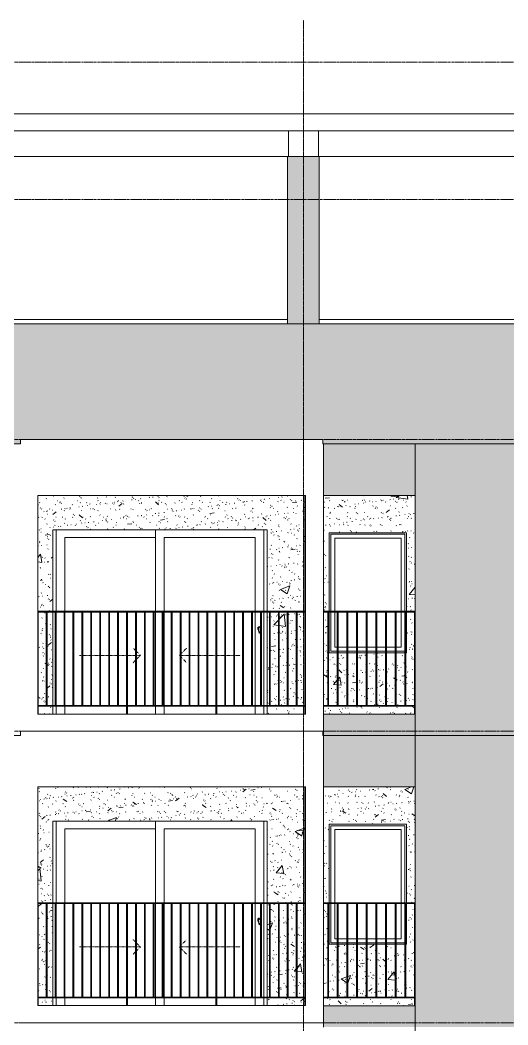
# Model space of a CAD drawing. Header units: millimetres. Extents: x 1240 to 198004, y -7796 to 35300.
# Drawn here: x 131261 to 136948, y 22575 to 34292 of the extents above; entities that cross this region are included whole.
import ezdxf

# ---------------------------------------------------------------- set-up
doc = ezdxf.new("R2010")
doc.units = ezdxf.units.MM
for name, pattern in [('Centre', [31.75, 6.35, -4.7625, 15.875, -4.7625]), ('Dash', [6, 3, -3]), ('Grid Line', [22.225, 12.7, -3.175, 3.175, -3.175])]:
    doc.linetypes.add(name, pattern=pattern)
for name, color, linetype, lineweight in [('0-2', 50, 'Continuous', 5), ('A-DOOR', 31, 'Continuous', 9), ('A-DOOR-FRAM', 31, 'Continuous', 9), ('A-DOOR-HDLN', 31, 'Dash', 18), ('A-FLOR-2', 7, 'Continuous', 9), ('A-FLOR-HRAL', 11, 'Continuous', 9), ('A-FLOR-HRAL-1', 253, 'Continuous', 9), ('A-FLOR-LEVL-2', 51, 'Centre', 9), ('A-GLAZ', 151, 'Continuous', 9), ('A-GLAZ-1', 7, 'Continuous', 9), ('A-WALL', 113, 'Continuous', 9), ('A-WALL-PATT-2', 9, 'Continuous', 9), ('A-WALL-PATT-3', 111, 'Continuous', 5), ('A-WALL-PATT-4', 111, 'Continuous', 9), ('I-WALL', 2, 'Continuous', 9), ('I-WALL-1', 7, 'Continuous', 9), ('S-BEAM-3', 7, 'Continuous', 9), ('S-COLS-1', 7, 'Continuous', 9), ('S-GRID-1', 1, 'Grid Line', 9)]:
    doc.layers.add(name, color=color, linetype=linetype, lineweight=lineweight)
pattern_1 = [(50, (0, 0), (1093.104, -95.634), [114.3, -1257.3]), (355, (0, 0), (-211.457, 1146.341), [91.44, -1005.84]), (100.451, (91.1, -8), (881.656, 1050.7), [97.14, -1068.54]), (46.184, (0, 304.8), (1626.475, -252.257), [171.45, -1885.95]), (96.636, (135.5, 283.8), (1424.416, 1484.565), [145.71, -1602.81]), (351.184, (0, 304.8), (1424.43, 1484.55), [137.16, -1508.76]), (21, (152.4, 228.6), (909.686, -613.591), [114.3, -1257.3]), (326, (152.4, 228.6), (370.812, 1105.129), [91.44, -1005.84]), (71.451, (228.2, 177.5), (1280.503, 491.528), [97.14, -1068.54]), (37.5, (0, 0), (18.5313, 507.3303), [50.292, -943.356, 50.292, -970.788, -1009.65]), (37.5, (0, 0), (18.5313, 507.3303), [-2014.728, 50.292, -959.358]), (7.5, (0, 0), (400.9178, 601.0836), [50.292, -531.876, 50.292, -920.496, -384.81]), (7.5, (0, 0), (400.9178, 601.0836), [-1552.956, 50.292, -334.518]), (327.5, (-339.85, 0), (813.5452, -34.3737), [50.292, -330.708, 50.292, -1138.428, -1577.34]), (327.5, (-339.85, 0), (813.5452, -34.3737), [-1569.72, 50.292, -1527.048]), (317.5, (-492.25, 0), (888.7755, 152.56), [50.292, -445.008, 50.292, -739.14, -1120.14]), (317.5, (-492.25, 0), (888.7755, 152.56), [-1284.732, 50.292, -1069.848])]
pattern_2 = [(37.5, (0, 0), (-4.79953, 146.8239), [5.029, -110.795, 5.029, -124.511, -123.825]), (37.5, (0, 0), (-4.79953, 146.8239), [-245.364, 5.029, -118.796]), (7.5, (0, 0), (134.85743, 215.0472), [5.029, -57.455, 5.029, -99.365, -40.005]), (7.5, (0, 0), (134.85743, 215.0472), [-166.878, 5.029, -34.976]), (327.5, (-93.73, 0), (237.29776, 0.4316), [5.029, -33.071, 5.029, -132.131, -179.07]), (327.5, (-93.73, 0), (237.29776, 0.4316), [-175.26, 5.029, -174.041]), (317.5, (-93.73, 0), (229.06706, 66.8792), [5.029, -14.021, 5.029, -84.887, -102.87]), (317.5, (-93.73, 0), (229.06706, 66.8792), [-108.966, 5.029, -97.841])]

# ---------------------------------------------------------------- blocks, each defined once
blk = doc.blocks.new('NCV_TKTC_KET CAU_rvt-2-TKCS_MẶT ĐỨNG NỘI KHU 2')
at = {"layer": 'A-FLOR-2'}
for p, q in [((-69762, 33200), (-53362, 33200)), ((-53362, 33000), (-69762, 33000))]:
    blk.add_line(p, q, dxfattribs=at)
at = {"layer": 'S-BEAM-3'}
for p, q in [((-61912, 32700), (-61912, 33000)), ((-61562, 33000), (-61562, 32700)), ((-69762, 32700), (-61922, 32700)), ((-61552, 32700), (-53722, 32700))]:
    blk.add_line(p, q, dxfattribs=at)
at = {"layer": 'S-COLS-1'}
for p, q in [((-61912, 33000), (-61912, 32700)), ((-61562, 32700), (-61562, 33000))]:
    blk.add_line(p, q, dxfattribs=at)
blk = doc.blocks.new('M_Fixed - 900 x 1400-901190-TKCS_MẶT ĐỨNG NỘI KHU 2')
at = {"layer": 'A-GLAZ-1'}
for p, q in [((-61416, 7000), (-61416, 7896)), ((-61416, 7896), (-60554, 7896)), ((-61372, 7000), (-61372, 7852)), ((-61372, 7852), (-60598, 7852)), ((-60598, 7852), (-60598, 7000)), ((-60554, 7896), (-60554, 7000)), ((-61416, 6534), (-61416, 6990)), ((-61372, 6578), (-61372, 6990)), ((-60598, 6990), (-60598, 6578)), ((-61342, 6578), (-61372, 6578)), ((-61229, 6578), (-61332, 6578)), ((-61117, 6578), (-61219, 6578)), ((-61004, 6578), (-61107, 6578)), ((-60892, 6578), (-60994, 6578)), ((-60779, 6578), (-60882, 6578)), ((-60667, 6578), (-60769, 6578)), ((-60598, 6578), (-60657, 6578)), ((-61342, 6534), (-61416, 6534)), ((-61229, 6534), (-61332, 6534)), ((-61117, 6534), (-61219, 6534)), ((-61004, 6534), (-61107, 6534)), ((-60892, 6534), (-60994, 6534)), ((-60779, 6534), (-60882, 6534)), ((-60667, 6534), (-60769, 6534)), ((-60554, 6534), (-60657, 6534))]:
    blk.add_line(p, q, dxfattribs=at)
blk = doc.blocks.new('Railing - 10mm-901206-TKCS_MẶT ĐỨNG NỘI KHU 2')
at = {"layer": 'A-FLOR-HRAL-1'}
for p, q in [((-60554, 5900), (-60554, 6990)), ((-60544, 5900), (-60544, 6990))]:
    blk.add_line(p, q, dxfattribs=at)
blk = doc.blocks.new('Railing - 50 x 10mm-901205-TKCS_MẶT ĐỨNG NỘI KHU 2')
at = {"layer": 'A-FLOR-HRAL-1'}
for p in [(-60442, 5799), (-60435, 6990)]:
    blk.add_line(p, (-60442, 6990), dxfattribs=at)
blk = doc.blocks.new('Railing - Railing-883253-TKCS_MẶT ĐỨNG NỘI KHU 2')
at = {"layer": 'A-FLOR-HRAL-1'}
for p, q in [((-61502, 5900), (-60437, 5900)), ((-60437, 5890), (-61502, 5890)), ((-60437, 5900), (-60437, 5890))]:
    blk.add_line(p, q, dxfattribs=at)
for name, p in [('Railing - 10mm-901206-TKCS_MẶT ĐỨNG NỘI KHU 2', (-900, 0)), ('Railing - 10mm-901206-TKCS_MẶT ĐỨNG NỘI KHU 2', (-788, 0)), ('Railing - 10mm-901206-TKCS_MẶT ĐỨNG NỘI KHU 2', (-675, 0)), ('Railing - 10mm-901206-TKCS_MẶT ĐỨNG NỘI KHU 2', (-563, 0)), ('Railing - 10mm-901206-TKCS_MẶT ĐỨNG NỘI KHU 2', (-450, 0)), ('Railing - 10mm-901206-TKCS_MẶT ĐỨNG NỘI KHU 2', (-338, 0)), ('Railing - 10mm-901206-TKCS_MẶT ĐỨNG NỘI KHU 2', (-225, 0)), ('Railing - 10mm-901206-TKCS_MẶT ĐỨNG NỘI KHU 2', (-113, 0)), ('Railing - 10mm-901206-TKCS_MẶT ĐỨNG NỘI KHU 2', (0, 0)), ('Railing - 50 x 10mm-901205-TKCS_MẶT ĐỨNG NỘI KHU 2', (0, 0))]:
    blk.add_blockref(name, p)
blk = doc.blocks.new('Top Rail Type - Top Rail_Internal_-883254-TKCS_MẶT ĐỨNG NỘI KHU 2')
at = {"layer": 'A-FLOR-HRAL-1'}
for p, q in [((-60437, 7000), (-61502, 7000)), ((-60437, 6990), (-61502, 6990)), ((-60437, 7000), (-60437, 6990))]:
    blk.add_line(p, q, dxfattribs=at)
blk = doc.blocks.new('NCV_TKTC_TANG 6 - 8_rvt-4-TKCS_MẶT ĐỨNG NỘI KHU 2')
at = {"layer": 'A-WALL-PATT-2'}
h = blk.add_hatch(dxfattribs=at)
h.set_pattern_fill('FP_40', color=256, style=0, pattern_type=2)
h.set_pattern_definition(pattern_1)
h.paths.add_polyline_path([(-64825, 22800), (-64660, 22800), (-64660, 22890), (-64830, 22890), (-64830, 22800)])
h.paths.add_polyline_path([(-61741, 22800), (-61722, 22800), (-61722, 22890), (-62160, 22890), (-62160, 22800), (-61928, 22800)])
h.paths.add_polyline_path([(-62019, 22900), (-61925, 22900), (-61925, 23990), (-62019, 23990), (-62019, 23491)])
h.paths.add_polyline_path([(-61761, 22900), (-61722, 22900), (-61722, 23990), (-61811, 23990), (-61811, 22900)])
h.paths.add_polyline_path([(-62029, 22900), (-62029, 23990), (-62123, 23990), (-62123, 22900)])
h.paths.add_polyline_path([(-61821, 22900), (-61821, 23990), (-61915, 23990), (-61915, 22900)])
h.paths.add_polyline_path([(-62133, 22900), (-62133, 23990), (-62160, 23990), (-62160, 22900)])
h.paths.add_polyline_path([(-64736, 22900), (-64736, 23990), (-64830, 23990), (-64830, 22900), (-64809, 22900)])
h.paths.add_polyline_path([(-64726, 22900), (-64660, 22900), (-64660, 23990), (-64726, 23990), (-64726, 22909)])
h.paths.add_polyline_path([(-64729, 24000), (-64660, 24000), (-64660, 24950), (-62160, 24950), (-62160, 24000), (-61722, 24000), (-61722, 25350), (-64835, 25350), (-64835, 24000), (-64733, 24000)])
h = blk.add_hatch(dxfattribs=at)
h.set_pattern_fill('FP_41', color=256, style=0, pattern_type=2)
h.set_pattern_definition(pattern_2)
h.paths.add_polyline_path([(-64825, 22800), (-64660, 22800), (-64660, 22890), (-64830, 22890), (-64830, 22800)])
h.paths.add_polyline_path([(-61741, 22800), (-61722, 22800), (-61722, 22890), (-62160, 22890), (-62160, 22800), (-61928, 22800)])
h.paths.add_polyline_path([(-62019, 22900), (-61925, 22900), (-61925, 23990), (-62019, 23990), (-62019, 23491)])
h.paths.add_polyline_path([(-61761, 22900), (-61722, 22900), (-61722, 23990), (-61811, 23990), (-61811, 22900)])
h.paths.add_polyline_path([(-62029, 22900), (-62029, 23990), (-62123, 23990), (-62123, 22900)])
h.paths.add_polyline_path([(-61821, 22900), (-61821, 23990), (-61915, 23990), (-61915, 22900)])
h.paths.add_polyline_path([(-62133, 22900), (-62133, 23990), (-62160, 23990), (-62160, 22900)])
h.paths.add_polyline_path([(-64736, 22900), (-64736, 23990), (-64830, 23990), (-64830, 22900), (-64809, 22900)])
h.paths.add_polyline_path([(-64726, 22900), (-64660, 22900), (-64660, 23990), (-64726, 23990), (-64726, 22909)])
h.paths.add_polyline_path([(-64729, 24000), (-64660, 24000), (-64660, 24950), (-62160, 24950), (-62160, 24000), (-61722, 24000), (-61722, 25350), (-64835, 25350), (-64835, 24000), (-64733, 24000)])
h = blk.add_hatch(dxfattribs=at)
h.set_pattern_fill('FP_38', color=256, style=0, pattern_type=2)
h.set_pattern_definition(pattern_1)
h.paths.add_polyline_path([(-61717, 22800), (-61717, 22890), (-61722, 22890), (-61722, 22800)])
h.paths.add_polyline_path([(-61721, 22900), (-61717, 22900), (-61718, 23990), (-61722, 23990), (-61722, 22900)])
h.paths.add_polyline_path([(-61712, 24000), (-61713, 25350), (-61722, 25350), (-61722, 24000), (-61718, 24000)])
h = blk.add_hatch(dxfattribs=at)
h.set_pattern_fill('FP_39', color=256, style=0, pattern_type=2)
h.set_pattern_definition(pattern_2)
h.paths.add_polyline_path([(-61717, 22800), (-61717, 22890), (-61722, 22890), (-61722, 22800)])
h.paths.add_polyline_path([(-61721, 22900), (-61717, 22900), (-61718, 23990), (-61722, 23990), (-61722, 22900)])
h.paths.add_polyline_path([(-61712, 24000), (-61713, 25350), (-61722, 25350), (-61722, 24000), (-61718, 24000)])
h = blk.add_hatch(dxfattribs=at)
h.set_pattern_fill('FP_38', color=256, style=0, pattern_type=2)
h.set_pattern_definition(pattern_1)
h.paths.add_polyline_path([(-60442, 22799), (-60442, 22890), (-61502, 22890), (-61502, 22799), (-60648, 22799)])
h.paths.add_polyline_path([(-61107, 22900), (-61004, 22900), (-61004, 23515), (-61107, 23515), (-61107, 23010)])
h.paths.add_polyline_path([(-61117, 22900), (-61117, 23515), (-61219, 23515), (-61219, 22900)])
h.paths.add_polyline_path([(-60994, 22900), (-60892, 22900), (-60892, 23515), (-60994, 23515), (-60994, 23109)])
h.paths.add_polyline_path([(-60882, 22900), (-60779, 22900), (-60779, 23515), (-60882, 23515), (-60882, 23208)])
h.paths.add_polyline_path([(-60667, 22900), (-60667, 23515), (-60769, 23515), (-60769, 22900)])
h.paths.add_polyline_path([(-60657, 22900), (-60554, 22900), (-60554, 23515), (-60657, 23515), (-60657, 23407)])
h.paths.add_polyline_path([(-61502, 22900), (-61454, 22900), (-61454, 23990), (-61502, 23990), (-61502, 23178)])
h.paths.add_polyline_path([(-60544, 22900), (-60442, 22900), (-60442, 23990), (-60535, 23990), (-60535, 23515), (-60544, 23515), (-60544, 23491)])
h.paths.add_polyline_path([(-61444, 22900), (-61342, 22900), (-61342, 23515), (-61435, 23515), (-61435, 23990), (-61444, 23990), (-61444, 23467)])
h.paths.add_polyline_path([(-61231, 22900), (-61229, 22901), (-61229, 23515), (-61332, 23515), (-61332, 22900)])
h.paths.add_polyline_path([(-60435, 23990), (-60435, 25350), (-61502, 25350), (-61502, 24000), (-61435, 24000), (-61435, 24915), (-60535, 24914), (-60535, 24000), (-60437, 24000), (-60437, 23990)])
h = blk.add_hatch(dxfattribs=at)
h.set_pattern_fill('FP_39', color=256, style=0, pattern_type=2)
h.set_pattern_definition(pattern_2)
h.paths.add_polyline_path([(-60442, 22799), (-60442, 22890), (-61502, 22890), (-61502, 22799), (-60648, 22799)])
h.paths.add_polyline_path([(-61107, 22900), (-61004, 22900), (-61004, 23515), (-61107, 23515), (-61107, 23010)])
h.paths.add_polyline_path([(-61117, 22900), (-61117, 23515), (-61219, 23515), (-61219, 22900)])
h.paths.add_polyline_path([(-60994, 22900), (-60892, 22900), (-60892, 23515), (-60994, 23515), (-60994, 23109)])
h.paths.add_polyline_path([(-60882, 22900), (-60779, 22900), (-60779, 23515), (-60882, 23515), (-60882, 23208)])
h.paths.add_polyline_path([(-60667, 22900), (-60667, 23515), (-60769, 23515), (-60769, 22900)])
h.paths.add_polyline_path([(-60657, 22900), (-60554, 22900), (-60554, 23515), (-60657, 23515), (-60657, 23407)])
h.paths.add_polyline_path([(-61502, 22900), (-61454, 22900), (-61454, 23990), (-61502, 23990), (-61502, 23178)])
h.paths.add_polyline_path([(-60544, 22900), (-60442, 22900), (-60442, 23990), (-60535, 23990), (-60535, 23515), (-60544, 23515), (-60544, 23491)])
h.paths.add_polyline_path([(-61444, 22900), (-61342, 22900), (-61342, 23515), (-61435, 23515), (-61435, 23990), (-61444, 23990), (-61444, 23467)])
h.paths.add_polyline_path([(-61231, 22900), (-61229, 22901), (-61229, 23515), (-61332, 23515), (-61332, 22900)])
h.paths.add_polyline_path([(-60435, 23990), (-60435, 25350), (-61502, 25350), (-61502, 24000), (-61435, 24000), (-61435, 24915), (-60535, 24914), (-60535, 24000), (-60437, 24000), (-60437, 23990)])
at = {"layer": 'I-WALL-1'}
for p, q in [((-61722, 24000), (-61722, 25350)), ((-64660, 24000), (-64660, 24950)), ((-64660, 24950), (-62160, 24950)), ((-62160, 24950), (-62160, 24000)), ((-61435, 24000), (-61435, 24915)), ((-61435, 24915), (-60535, 24915)), ((-60535, 24915), (-60535, 24000)), ((-64660, 22900), (-64660, 23990)), ((-62160, 23990), (-62160, 22900)), ((-61722, 22900), (-61722, 23990)), ((-61435, 23515), (-61435, 23990)), ((-60535, 23990), (-60535, 23515)), ((-61342, 23515), (-61435, 23515)), ((-61229, 23515), (-61332, 23515)), ((-61117, 23515), (-61219, 23515)), ((-61004, 23515), (-61107, 23515)), ((-60892, 23515), (-60994, 23515)), ((-60779, 23515), (-60882, 23515)), ((-60667, 23515), (-60769, 23515)), ((-60554, 23515), (-60657, 23515)), ((-60535, 23515), (-60544, 23515)), ((-64660, 22800), (-64660, 22890)), ((-62160, 22890), (-62160, 22800)), ((-61722, 22800), (-61722, 22890))]:
    blk.add_line(p, q, dxfattribs=at)
at = {"layer": 'A-FLOR-HRAL'}
for name in ['Top Rail Type - Top Rail_Internal_-883254-TKCS_MẶT ĐỨNG NỘI KHU 2', 'Railing - Railing-883253-TKCS_MẶT ĐỨNG NỘI KHU 2']:
    blk.add_blockref(name, (0, 17000), dxfattribs=at)
at = {"layer": 'A-GLAZ'}
blk.add_blockref('M_Fixed - 900 x 1400-901190-TKCS_MẶT ĐỨNG NỘI KHU 2', (0, 17000), dxfattribs=at)
blk = doc.blocks.new('NCV_TKTC_TANG 6 - 8_rvt-5-TKCS_MẶT ĐỨNG NỘI KHU 2')
at = {"layer": 'A-WALL-PATT-2'}
h = blk.add_hatch(dxfattribs=at)
h.set_pattern_fill('FP_40', color=256, style=0, pattern_type=2)
h.set_pattern_definition(pattern_1)
h.paths.add_polyline_path([(-64825, 26200), (-64660, 26200), (-64660, 26290), (-64830, 26290), (-64830, 26200)])
h.paths.add_polyline_path([(-61741, 26200), (-61722, 26200), (-61722, 26290), (-62160, 26290), (-62160, 26200), (-61928, 26200)])
h.paths.add_polyline_path([(-62019, 26300), (-61925, 26300), (-61925, 27390), (-62019, 27390), (-62019, 26893)])
h.paths.add_polyline_path([(-61761, 26300), (-61722, 26300), (-61722, 27390), (-61811, 27390), (-61811, 26300)])
h.paths.add_polyline_path([(-62029, 26300), (-62029, 27390), (-62123, 27390), (-62123, 26300)])
h.paths.add_polyline_path([(-61821, 26300), (-61821, 27390), (-61915, 27390), (-61915, 26300)])
h.paths.add_polyline_path([(-62133, 26300), (-62133, 27390), (-62160, 27390), (-62160, 26300)])
h.paths.add_polyline_path([(-64736, 26300), (-64736, 27390), (-64830, 27390), (-64830, 26300), (-64809, 26300)])
h.paths.add_polyline_path([(-64726, 26300), (-64660, 26300), (-64660, 27390), (-64726, 27390), (-64726, 26309)])
h.paths.add_polyline_path([(-61928, 27400), (-61722, 27400), (-61722, 28750), (-64835, 28750), (-64835, 27400), (-64660, 27400), (-64660, 28350), (-62160, 28350), (-62160, 27400), (-61975, 27400)])
h = blk.add_hatch(dxfattribs=at)
h.set_pattern_fill('FP_41', color=256, style=0, pattern_type=2)
h.set_pattern_definition(pattern_2)
h.paths.add_polyline_path([(-64825, 26200), (-64660, 26200), (-64660, 26290), (-64830, 26290), (-64830, 26200)])
h.paths.add_polyline_path([(-61741, 26200), (-61722, 26200), (-61722, 26290), (-62160, 26290), (-62160, 26200), (-61928, 26200)])
h.paths.add_polyline_path([(-62019, 26300), (-61925, 26300), (-61925, 27390), (-62019, 27390), (-62019, 26893)])
h.paths.add_polyline_path([(-61761, 26300), (-61722, 26300), (-61722, 27390), (-61811, 27390), (-61811, 26300)])
h.paths.add_polyline_path([(-62029, 26300), (-62029, 27390), (-62123, 27390), (-62123, 26300)])
h.paths.add_polyline_path([(-61821, 26300), (-61821, 27390), (-61915, 27390), (-61915, 26300)])
h.paths.add_polyline_path([(-62133, 26300), (-62133, 27390), (-62160, 27390), (-62160, 26300)])
h.paths.add_polyline_path([(-64736, 26300), (-64736, 27390), (-64830, 27390), (-64830, 26300), (-64809, 26300)])
h.paths.add_polyline_path([(-64726, 26300), (-64660, 26300), (-64660, 27390), (-64726, 27390), (-64726, 26309)])
h.paths.add_polyline_path([(-61928, 27400), (-61722, 27400), (-61722, 28750), (-64835, 28750), (-64835, 27400), (-64660, 27400), (-64660, 28350), (-62160, 28350), (-62160, 27400), (-61975, 27400)])
h = blk.add_hatch(dxfattribs=at)
h.set_pattern_fill('FP_38', color=256, style=0, pattern_type=2)
h.set_pattern_definition(pattern_1)
h.paths.add_polyline_path([(-61717, 26200), (-61717, 26290), (-61722, 26290), (-61722, 26200)])
h.paths.add_polyline_path([(-61721, 26300), (-61717, 26300), (-61718, 27390), (-61722, 27390), (-61722, 26300)])
h.paths.add_polyline_path([(-61712, 27400), (-61713, 28750), (-61722, 28750), (-61722, 27400), (-61718, 27400)])
h = blk.add_hatch(dxfattribs=at)
h.set_pattern_fill('FP_39', color=256, style=0, pattern_type=2)
h.set_pattern_definition(pattern_2)
h.paths.add_polyline_path([(-61717, 26200), (-61717, 26290), (-61722, 26290), (-61722, 26200)])
h.paths.add_polyline_path([(-61721, 26300), (-61717, 26300), (-61718, 27390), (-61722, 27390), (-61722, 26300)])
h.paths.add_polyline_path([(-61712, 27400), (-61713, 28750), (-61722, 28750), (-61722, 27400), (-61718, 27400)])
h = blk.add_hatch(dxfattribs=at)
h.set_pattern_fill('FP_38', color=256, style=0, pattern_type=2)
h.set_pattern_definition(pattern_1)
h.paths.add_polyline_path([(-60442, 26199), (-60442, 26290), (-61502, 26290), (-61502, 26199), (-60648, 26199)])
h.paths.add_polyline_path([(-60667, 26300), (-60667, 26915), (-60769, 26915), (-60769, 26300)])
h.paths.add_polyline_path([(-60657, 26300), (-60554, 26300), (-60554, 26915), (-60657, 26915), (-60657, 26807)])
h.paths.add_polyline_path([(-60882, 26300), (-60779, 26300), (-60779, 26915), (-60882, 26915), (-60882, 26608)])
h.paths.add_polyline_path([(-60892, 26300), (-60892, 26915), (-60994, 26915), (-60994, 26300)])
h.paths.add_polyline_path([(-61502, 26300), (-61454, 26300), (-61454, 27390), (-61502, 27390), (-61502, 26578)])
h.paths.add_polyline_path([(-61004, 26300), (-61004, 26915), (-61107, 26915), (-61107, 26300)])
h.paths.add_polyline_path([(-61229, 26300), (-61229, 26915), (-61332, 26915), (-61332, 26300), (-61231, 26300)])
h.paths.add_polyline_path([(-61117, 26300), (-61117, 26915), (-61219, 26915), (-61219, 26300)])
h.paths.add_polyline_path([(-61444, 26300), (-61342, 26300), (-61342, 26915), (-61435, 26915), (-61435, 27390), (-61444, 27390), (-61444, 26867)])
h.paths.add_polyline_path([(-60544, 26300), (-60442, 26300), (-60442, 27390), (-60535, 27390), (-60535, 26915), (-60544, 26915), (-60544, 26907)])
h.paths.add_polyline_path([(-60437, 27390), (-60435, 27390), (-60435, 28750), (-61502, 28750), (-61502, 27400), (-61435, 27400), (-61435, 28315), (-60535, 28314), (-60535, 27400), (-60437, 27400)])
h = blk.add_hatch(dxfattribs=at)
h.set_pattern_fill('FP_39', color=256, style=0, pattern_type=2)
h.set_pattern_definition(pattern_2)
h.paths.add_polyline_path([(-60442, 26199), (-60442, 26290), (-61502, 26290), (-61502, 26199), (-60648, 26199)])
h.paths.add_polyline_path([(-60667, 26300), (-60667, 26915), (-60769, 26915), (-60769, 26300)])
h.paths.add_polyline_path([(-60657, 26300), (-60554, 26300), (-60554, 26915), (-60657, 26915), (-60657, 26807)])
h.paths.add_polyline_path([(-60882, 26300), (-60779, 26300), (-60779, 26915), (-60882, 26915), (-60882, 26608)])
h.paths.add_polyline_path([(-60892, 26300), (-60892, 26915), (-60994, 26915), (-60994, 26300)])
h.paths.add_polyline_path([(-61502, 26300), (-61454, 26300), (-61454, 27390), (-61502, 27390), (-61502, 26578)])
h.paths.add_polyline_path([(-61004, 26300), (-61004, 26915), (-61107, 26915), (-61107, 26300)])
h.paths.add_polyline_path([(-61229, 26300), (-61229, 26915), (-61332, 26915), (-61332, 26300), (-61231, 26300)])
h.paths.add_polyline_path([(-61117, 26300), (-61117, 26915), (-61219, 26915), (-61219, 26300)])
h.paths.add_polyline_path([(-61444, 26300), (-61342, 26300), (-61342, 26915), (-61435, 26915), (-61435, 27390), (-61444, 27390), (-61444, 26867)])
h.paths.add_polyline_path([(-60544, 26300), (-60442, 26300), (-60442, 27390), (-60535, 27390), (-60535, 26915), (-60544, 26915), (-60544, 26907)])
h.paths.add_polyline_path([(-60437, 27390), (-60435, 27390), (-60435, 28750), (-61502, 28750), (-61502, 27400), (-61435, 27400), (-61435, 28315), (-60535, 28314), (-60535, 27400), (-60437, 27400)])
at = {"layer": 'I-WALL-1'}
for p, q in [((-61722, 27400), (-61722, 28750)), ((-64660, 27400), (-64660, 28350)), ((-64660, 28350), (-62160, 28350)), ((-62160, 28350), (-62160, 27400)), ((-61435, 27400), (-61435, 28315)), ((-61435, 28315), (-60535, 28315)), ((-60535, 28315), (-60535, 27400)), ((-64660, 26300), (-64660, 27390)), ((-62160, 27390), (-62160, 26300)), ((-61722, 26300), (-61722, 27390)), ((-61435, 26915), (-61435, 27390)), ((-60535, 27390), (-60535, 26915)), ((-61342, 26915), (-61435, 26915)), ((-61229, 26915), (-61332, 26915)), ((-61117, 26915), (-61219, 26915)), ((-61004, 26915), (-61107, 26915)), ((-60892, 26915), (-60994, 26915)), ((-60779, 26915), (-60882, 26915)), ((-60667, 26915), (-60769, 26915)), ((-60554, 26915), (-60657, 26915)), ((-60535, 26915), (-60544, 26915)), ((-64660, 26200), (-64660, 26290)), ((-62160, 26290), (-62160, 26200)), ((-61722, 26200), (-61722, 26290))]:
    blk.add_line(p, q, dxfattribs=at)
at = {"layer": 'A-FLOR-HRAL'}
for name in ['Top Rail Type - Top Rail_Internal_-883254-TKCS_MẶT ĐỨNG NỘI KHU 2', 'Railing - Railing-883253-TKCS_MẶT ĐỨNG NỘI KHU 2']:
    blk.add_blockref(name, (0, 20400), dxfattribs=at)
at = {"layer": 'A-GLAZ'}
blk.add_blockref('M_Fixed - 900 x 1400-901190-TKCS_MẶT ĐỨNG NỘI KHU 2', (0, 20400), dxfattribs=at)
blk = doc.blocks.new('DEG_02-DEG_03 - DEG_02-2500x2400mm-CỬA ĐI 02 CÁNH TRƯỢT-V494-TKCS_MẶT ĐỨNG NỘI KHU 2')
at = {"layer": 'A-DOOR'}
for p, q in [((-64520, 24860), (-64520, 24000)), ((-64520, 24860), (-63460, 24860)), ((-63460, 24000), (-63460, 24950)), ((-63360, 24860), (-63360, 24000)), ((-63360, 24860), (-62300, 24860)), ((-62300, 24000), (-62300, 24860)), ((-62200, 24950), (-62200, 24000)), ((-63460, 22900), (-63460, 23990)), ((-63360, 23990), (-63360, 22900)), ((-62300, 22900), (-62300, 23990)), ((-62200, 23990), (-62200, 22900)), ((-64520, 22890), (-64520, 22800)), ((-63460, 22800), (-63460, 22890)), ((-63360, 22890), (-63360, 22800)), ((-62300, 22800), (-62300, 22890)), ((-62200, 22890), (-62200, 22800))]:
    blk.add_line(p, q, dxfattribs=at)
at = {"layer": 'A-DOOR', "flags": 128}
blk.add_lwpolyline([(-62249, 23809), (-62249, 23809), (-62249, 23809), (-62249, 23809), (-62249, 23809), (-62249, 23809), (-62249, 23809), (-62249, 23809), (-62249, 23809), (-62249, 23809), (-62249, 23809), (-62249, 23809), (-62249, 23809), (-62249, 23809), (-62249, 23809), (-62249, 23809), (-62249, 23809), (-62249, 23809), (-62249, 23809), (-62249, 23809), (-62249, 23809), (-62249, 23809), (-62249, 23809), (-62249, 23809), (-62249, 23809), (-62250, 23809), (-62250, 23809), (-62250, 23809), (-62250, 23809), (-62250, 23809), (-62250, 23809), (-62250, 23809), (-62250, 23809), (-62250, 23809), (-62250, 23809), (-62250, 23809), (-62250, 23809), (-62250, 23809), (-62250, 23809), (-62250, 23809), (-62250, 23809), (-62250, 23809), (-62251, 23809), (-62251, 23809), (-62251, 23809), (-62251, 23809), (-62251, 23809), (-62251, 23809), (-62251, 23809), (-62251, 23809), (-62251, 23809), (-62251, 23809), (-62251, 23809), (-62251, 23809), (-62251, 23809), (-62251, 23809), (-62251, 23809), (-62251, 23809), (-62251, 23809), (-62251, 23809), (-62251, 23809), (-62251, 23809), (-62252, 23809), (-62252, 23809), (-62252, 23809), (-62252, 23809), (-62252, 23809), (-62252, 23809), (-62252, 23809), (-62252, 23809), (-62252, 23809), (-62252, 23809), (-62252, 23809), (-62252, 23809), (-62252, 23809), (-62252, 23809), (-62252, 23809)], dxfattribs=at)
at = {"layer": 'A-DOOR'}
for centre, radius, start, end in [((-62250, 23800), 20, 49.817, 180), ((-62250, 23800), 20, 180, 240), ((-62252, 23799), 9.45, 90, 180), ((-62097, 23799), 165, 180, 199.134), ((-62249, 23799), 9.45, 0, 90), ((-62404, 23799), 165, 340.866, 0), ((-62250, 23746), 2.34, 199.134, 261.031), ((-62251, 23746), 2.34, 278.969, 340.866), ((-62250, 23800), 20, 300, 310.183)]:
    blk.add_arc(centre, radius, start, end, dxfattribs=at)
at = {"layer": 'A-DOOR-FRAM'}
for p, q in [((-64620, 24000), (-64620, 24950)), ((-62200, 24000), (-62200, 24950)), ((-64620, 22900), (-64620, 23990)), ((-62200, 22900), (-62200, 23990)), ((-64620, 22800), (-64620, 22890)), ((-62200, 22800), (-62200, 22890))]:
    blk.add_line(p, q, dxfattribs=at)
at = {"layer": 'A-DOOR-HDLN'}
for p, q in [((-63695, 23542), (-63722, 23569)), ((-63165, 23503), (-63098, 23569)), ((-64348, 23484), (-64320, 23484)), ((-64310, 23484), (-64216, 23484)), ((-64206, 23484), (-64112, 23484)), ((-64102, 23484), (-64007, 23484)), ((-63997, 23484), (-63903, 23484)), ((-63893, 23484), (-63799, 23484)), ((-63789, 23484), (-63695, 23484)), ((-63638, 23484), (-63685, 23532)), ((-63638, 23484), (-63685, 23437)), ((-63685, 23484), (-63638, 23484)), ((-63183, 23484), (-63176, 23491)), ((-63183, 23484), (-63175, 23476)), ((-63175, 23484), (-63183, 23484)), ((-63070, 23484), (-63165, 23484)), ((-63165, 23466), (-63098, 23399)), ((-62966, 23484), (-63060, 23484)), ((-62862, 23484), (-62956, 23484)), ((-62758, 23484), (-62852, 23484)), ((-62654, 23484), (-62748, 23484)), ((-62550, 23484), (-62644, 23484)), ((-62473, 23484), (-62540, 23484)), ((-63695, 23427), (-63722, 23399))]:
    blk.add_line(p, q, dxfattribs=at)
blk = doc.blocks.new('Railing - 10mm-1251313-TKCS_MẶT ĐỨNG NỘI KHU 2')
at = {"layer": 'A-FLOR-HRAL'}
for p, q in [((-61821, 6990), (-61821, 5900)), ((-61811, 5900), (-61811, 6990))]:
    blk.add_line(p, q, dxfattribs=at)
blk = doc.blocks.new('Railing - 50 x 10mm-1251315-TKCS_MẶT ĐỨNG NỘI KHU 2')
at = {"layer": 'A-FLOR-HRAL'}
for p, q in [((-62758, 6990), (-62758, 5800)), ((-62758, 6990), (-62748, 6990)), ((-62748, 5800), (-62748, 6990))]:
    blk.add_line(p, q, dxfattribs=at)
blk = doc.blocks.new('Railing - 50 x 10mm-V428-TKCS_MẶT ĐỨNG NỘI KHU 2')
at = {"layer": 'A-FLOR-HRAL'}
for q in [(-53517, 16000), (-53512, 17190)]:
    blk.add_line((-53517, 17190), q, dxfattribs=at)
blk = doc.blocks.new('Railing - 50 x 10mm-V307-TKCS_MẶT ĐỨNG NỘI KHU 2')
at = {"layer": 'A-FLOR-HRAL'}
for p in [(-64835, 6990), (-64830, 5800)]:
    blk.add_line(p, (-64830, 6990), dxfattribs=at)
blk = doc.blocks.new('Railing - Railing-3824910-TKCS_MẶT ĐỨNG NỘI KHU 2')
at = {"layer": 'A-FLOR-HRAL'}
for p, q in [((-64835, 22900), (-61712, 22900)), ((-64835, 22890), (-61712, 22890))]:
    blk.add_line(p, q, dxfattribs=at)
for name, p in [('Railing - 50 x 10mm-V307-TKCS_MẶT ĐỨNG NỘI KHU 2', (0, 17000)), ('Railing - 10mm-1251313-TKCS_MẶT ĐỨNG NỘI KHU 2', (-2915, 17000)), ('Railing - 10mm-1251313-TKCS_MẶT ĐỨNG NỘI KHU 2', (-2811, 17000)), ('Railing - 10mm-1251313-TKCS_MẶT ĐỨNG NỘI KHU 2', (-2707, 17000)), ('Railing - 10mm-1251313-TKCS_MẶT ĐỨNG NỘI KHU 2', (-2603, 17000)), ('Railing - 10mm-1251313-TKCS_MẶT ĐỨNG NỘI KHU 2', (-2499, 17000)), ('Railing - 10mm-1251313-TKCS_MẶT ĐỨNG NỘI KHU 2', (-2395, 17000)), ('Railing - 10mm-1251313-TKCS_MẶT ĐỨNG NỘI KHU 2', (-2290, 17000)), ('Railing - 10mm-1251313-TKCS_MẶT ĐỨNG NỘI KHU 2', (-2186, 17000)), ('Railing - 10mm-1251313-TKCS_MẶT ĐỨNG NỘI KHU 2', (-2082, 17000)), ('Railing - 50 x 10mm-1251315-TKCS_MẶT ĐỨNG NỘI KHU 2', (-1041, 17000)), ('Railing - 10mm-1251313-TKCS_MẶT ĐỨNG NỘI KHU 2', (-1874, 17000)), ('Railing - 10mm-1251313-TKCS_MẶT ĐỨNG NỘI KHU 2', (-1770, 17000)), ('Railing - 10mm-1251313-TKCS_MẶT ĐỨNG NỘI KHU 2', (-1666, 17000)), ('Railing - 10mm-1251313-TKCS_MẶT ĐỨNG NỘI KHU 2', (-1562, 17000)), ('Railing - 10mm-1251313-TKCS_MẶT ĐỨNG NỘI KHU 2', (-1458, 17000)), ('Railing - 10mm-1251313-TKCS_MẶT ĐỨNG NỘI KHU 2', (-1353, 17000)), ('Railing - 10mm-1251313-TKCS_MẶT ĐỨNG NỘI KHU 2', (-1249, 17000)), ('Railing - 10mm-1251313-TKCS_MẶT ĐỨNG NỘI KHU 2', (-1145, 17000)), ('Railing - 10mm-1251313-TKCS_MẶT ĐỨNG NỘI KHU 2', (-1041, 17000)), ('Railing - 50 x 10mm-1251315-TKCS_MẶT ĐỨNG NỘI KHU 2', (0, 17000)), ('Railing - 10mm-1251313-TKCS_MẶT ĐỨNG NỘI KHU 2', (-833, 17000)), ('Railing - 10mm-1251313-TKCS_MẶT ĐỨNG NỘI KHU 2', (-729, 17000)), ('Railing - 10mm-1251313-TKCS_MẶT ĐỨNG NỘI KHU 2', (-625, 17000)), ('Railing - 10mm-1251313-TKCS_MẶT ĐỨNG NỘI KHU 2', (-521, 17000)), ('Railing - 10mm-1251313-TKCS_MẶT ĐỨNG NỘI KHU 2', (-416, 17000)), ('Railing - 10mm-1251313-TKCS_MẶT ĐỨNG NỘI KHU 2', (-312, 17000)), ('Railing - 10mm-1251313-TKCS_MẶT ĐỨNG NỘI KHU 2', (-208, 17000)), ('Railing - 10mm-1251313-TKCS_MẶT ĐỨNG NỘI KHU 2', (-104, 17000)), ('Railing - 10mm-1251313-TKCS_MẶT ĐỨNG NỘI KHU 2', (0, 17000)), ('Railing - 50 x 10mm-V428-TKCS_MẶT ĐỨNG NỘI KHU 2', (-8200, 6800))]:
    blk.add_blockref(name, p)
blk = doc.blocks.new('Top Rail Type - Top Rail_Internal_-3824911-TKCS_MẶT ĐỨNG NỘI KHU 2')
at = {"layer": 'A-FLOR-HRAL'}
for p, q in [((-61712, 24000), (-64835, 24000)), ((-61712, 23990), (-64835, 23990))]:
    blk.add_line(p, q, dxfattribs=at)
blk = doc.blocks.new('DEG_02-DEG_03 - DEG_02-2500x2400mm-CỬA ĐI 02 CÁNH TRƯỢT-625766-TKCS_MẶT ĐỨNG NỘI KHU 2')
at = {"layer": 'A-DOOR'}
for p, q in [((-64520, 11260), (-64520, 10400)), ((-64520, 11260), (-63460, 11260)), ((-63460, 10400), (-63460, 11350)), ((-63360, 11260), (-63360, 10400)), ((-63360, 11260), (-62300, 11260)), ((-62300, 10400), (-62300, 11260)), ((-62200, 11350), (-62200, 10400)), ((-63460, 9300), (-63460, 10390)), ((-63360, 10390), (-63360, 9300)), ((-62300, 9300), (-62300, 10390)), ((-62200, 10390), (-62200, 9300)), ((-64520, 9290), (-64520, 9200)), ((-63460, 9200), (-63460, 9290)), ((-63360, 9290), (-63360, 9200)), ((-62300, 9200), (-62300, 9290)), ((-62200, 9290), (-62200, 9200))]:
    blk.add_line(p, q, dxfattribs=at)
at = {"layer": 'A-DOOR', "flags": 128}
blk.add_lwpolyline([(-62249, 10209), (-62249, 10209), (-62249, 10209), (-62249, 10209), (-62249, 10209), (-62249, 10209), (-62249, 10209), (-62249, 10209), (-62249, 10209), (-62249, 10209), (-62249, 10209), (-62249, 10209), (-62249, 10209), (-62249, 10209), (-62249, 10209), (-62249, 10209), (-62249, 10209), (-62249, 10209), (-62249, 10209), (-62249, 10209), (-62249, 10209), (-62249, 10209), (-62249, 10209), (-62249, 10209), (-62249, 10209), (-62250, 10209), (-62250, 10209), (-62250, 10209), (-62250, 10209), (-62250, 10209), (-62250, 10209), (-62250, 10209), (-62250, 10209), (-62250, 10209), (-62250, 10209), (-62250, 10209), (-62250, 10209), (-62250, 10209), (-62250, 10209), (-62250, 10209), (-62250, 10209), (-62250, 10209), (-62251, 10209), (-62251, 10209), (-62251, 10209), (-62251, 10209), (-62251, 10209), (-62251, 10209), (-62251, 10209), (-62251, 10209), (-62251, 10209), (-62251, 10209), (-62251, 10209), (-62251, 10209), (-62251, 10209), (-62251, 10209), (-62251, 10209), (-62251, 10209), (-62251, 10209), (-62251, 10209), (-62251, 10209), (-62251, 10209), (-62252, 10209), (-62252, 10209), (-62252, 10209), (-62252, 10209), (-62252, 10209), (-62252, 10209), (-62252, 10209), (-62252, 10209), (-62252, 10209), (-62252, 10209), (-62252, 10209), (-62252, 10209), (-62252, 10209), (-62252, 10209), (-62252, 10209)], dxfattribs=at)
at = {"layer": 'A-DOOR'}
for centre, radius, start, end in [((-62250, 10200), 20, 49.817, 180), ((-62250, 10200), 20, 180, 240), ((-62252, 10199), 9.45, 90, 180), ((-62097, 10199), 165, 180, 199.134), ((-62249, 10199), 9.45, 0, 90), ((-62404, 10199), 165, 340.866, 0), ((-62250, 10146), 2.34, 199.134, 261.031), ((-62251, 10146), 2.34, 278.969, 340.866), ((-62250, 10200), 20, 300, 310.183)]:
    blk.add_arc(centre, radius, start, end, dxfattribs=at)
at = {"layer": 'A-DOOR-FRAM'}
for p, q in [((-64620, 10400), (-64620, 11350)), ((-62200, 10400), (-62200, 11350)), ((-64620, 9300), (-64620, 10390)), ((-62200, 9300), (-62200, 10390)), ((-64620, 9200), (-64620, 9290)), ((-62200, 9200), (-62200, 9290))]:
    blk.add_line(p, q, dxfattribs=at)
at = {"layer": 'A-DOOR-HDLN'}
for p, q in [((-63695, 9942), (-63722, 9969)), ((-63165, 9903), (-63098, 9969)), ((-64348, 9884), (-64320, 9884)), ((-64310, 9884), (-64216, 9884)), ((-64206, 9884), (-64112, 9884)), ((-64102, 9884), (-64007, 9884)), ((-63997, 9884), (-63903, 9884)), ((-63893, 9884), (-63799, 9884)), ((-63789, 9884), (-63695, 9884)), ((-63638, 9884), (-63685, 9932)), ((-63638, 9884), (-63685, 9837)), ((-63685, 9884), (-63638, 9884)), ((-63183, 9884), (-63175, 9893)), ((-63183, 9884), (-63175, 9876)), ((-63175, 9884), (-63183, 9884)), ((-63070, 9884), (-63165, 9884)), ((-63165, 9866), (-63098, 9799)), ((-62966, 9884), (-63060, 9884)), ((-62862, 9884), (-62956, 9884)), ((-62758, 9884), (-62852, 9884)), ((-62654, 9884), (-62748, 9884)), ((-62550, 9884), (-62644, 9884)), ((-62473, 9884), (-62540, 9884)), ((-63695, 9827), (-63722, 9799))]:
    blk.add_line(p, q, dxfattribs=at)
blk = doc.blocks.new('Railing - Railing-3828159-TKCS_MẶT ĐỨNG NỘI KHU 2')
at = {"layer": 'A-FLOR-HRAL'}
for p, q in [((-64835, 26300), (-61712, 26300)), ((-64835, 26290), (-61712, 26290))]:
    blk.add_line(p, q, dxfattribs=at)
for name, p in [('Railing - 50 x 10mm-V307-TKCS_MẶT ĐỨNG NỘI KHU 2', (0, 20400)), ('Railing - 10mm-1251313-TKCS_MẶT ĐỨNG NỘI KHU 2', (-2915, 20400)), ('Railing - 10mm-1251313-TKCS_MẶT ĐỨNG NỘI KHU 2', (-2811, 20400)), ('Railing - 10mm-1251313-TKCS_MẶT ĐỨNG NỘI KHU 2', (-2707, 20400)), ('Railing - 10mm-1251313-TKCS_MẶT ĐỨNG NỘI KHU 2', (-2603, 20400)), ('Railing - 10mm-1251313-TKCS_MẶT ĐỨNG NỘI KHU 2', (-2499, 20400)), ('Railing - 10mm-1251313-TKCS_MẶT ĐỨNG NỘI KHU 2', (-2395, 20400)), ('Railing - 10mm-1251313-TKCS_MẶT ĐỨNG NỘI KHU 2', (-2290, 20400)), ('Railing - 10mm-1251313-TKCS_MẶT ĐỨNG NỘI KHU 2', (-2186, 20400)), ('Railing - 10mm-1251313-TKCS_MẶT ĐỨNG NỘI KHU 2', (-2082, 20400)), ('Railing - 50 x 10mm-1251315-TKCS_MẶT ĐỨNG NỘI KHU 2', (-1041, 20400)), ('Railing - 10mm-1251313-TKCS_MẶT ĐỨNG NỘI KHU 2', (-1874, 20400)), ('Railing - 10mm-1251313-TKCS_MẶT ĐỨNG NỘI KHU 2', (-1770, 20400)), ('Railing - 10mm-1251313-TKCS_MẶT ĐỨNG NỘI KHU 2', (-1666, 20400)), ('Railing - 10mm-1251313-TKCS_MẶT ĐỨNG NỘI KHU 2', (-1562, 20400)), ('Railing - 10mm-1251313-TKCS_MẶT ĐỨNG NỘI KHU 2', (-1458, 20400)), ('Railing - 10mm-1251313-TKCS_MẶT ĐỨNG NỘI KHU 2', (-1353, 20400)), ('Railing - 10mm-1251313-TKCS_MẶT ĐỨNG NỘI KHU 2', (-1249, 20400)), ('Railing - 10mm-1251313-TKCS_MẶT ĐỨNG NỘI KHU 2', (-1145, 20400)), ('Railing - 10mm-1251313-TKCS_MẶT ĐỨNG NỘI KHU 2', (-1041, 20400)), ('Railing - 50 x 10mm-1251315-TKCS_MẶT ĐỨNG NỘI KHU 2', (0, 20400)), ('Railing - 10mm-1251313-TKCS_MẶT ĐỨNG NỘI KHU 2', (-833, 20400)), ('Railing - 10mm-1251313-TKCS_MẶT ĐỨNG NỘI KHU 2', (-729, 20400)), ('Railing - 10mm-1251313-TKCS_MẶT ĐỨNG NỘI KHU 2', (-625, 20400)), ('Railing - 10mm-1251313-TKCS_MẶT ĐỨNG NỘI KHU 2', (-521, 20400)), ('Railing - 10mm-1251313-TKCS_MẶT ĐỨNG NỘI KHU 2', (-416, 20400)), ('Railing - 10mm-1251313-TKCS_MẶT ĐỨNG NỘI KHU 2', (-312, 20400)), ('Railing - 10mm-1251313-TKCS_MẶT ĐỨNG NỘI KHU 2', (-208, 20400)), ('Railing - 10mm-1251313-TKCS_MẶT ĐỨNG NỘI KHU 2', (-104, 20400)), ('Railing - 10mm-1251313-TKCS_MẶT ĐỨNG NỘI KHU 2', (0, 20400)), ('Railing - 50 x 10mm-V428-TKCS_MẶT ĐỨNG NỘI KHU 2', (-8200, 10200))]:
    blk.add_blockref(name, p)
blk = doc.blocks.new('Top Rail Type - Top Rail_Internal_-3828160-TKCS_MẶT ĐỨNG NỘI KHU 2')
at = {"layer": 'A-FLOR-HRAL'}
for p, q in [((-61712, 27400), (-64835, 27400)), ((-61712, 27390), (-64835, 27390))]:
    blk.add_line(p, q, dxfattribs=at)

msp = doc.modelspace()

# ---------------------------------------------------------------- hatches: boundary and pattern name
at = {"layer": 'A-WALL-PATT-3'}
for points in [[(134389.2, 30750), (134389.2, 32700), (134379.2, 32700), (134379.2, 30750)], [(134739.2, 30750), (134739.2, 32700), (134389.2, 32700), (134389.2, 30750)], [(134749.2, 30750), (134749.2, 32700), (134739.2, 32700), (134739.2, 30750)], [(126549.2, 29350), (131265.8, 29350), (131265.8, 29400), (134789.2, 29400), (134789.2, 29350), (139465.8, 29350), (139465.8, 29400), (142943.2, 29400), (142943.2, 30750), (126549.2, 30750), (126549.2, 29400)]]:
    msp.add_hatch(color=256, dxfattribs=at).paths.add_polyline_path(points)
h = msp.add_hatch(color=256, dxfattribs=at)
h.paths.add_polyline_path([(135865.8, 25950), (139455.8, 25950), (139455.8, 29350), (135865.8, 29350), (135865.8, 28026.9)])
h.paths.add_polyline_path([(138212.1, 26914.4), (137065.8, 26914.4), (137065.8, 28314.4), (138465.8, 28314.4), (138465.8, 26914.4), (138424.9, 26914.4)])
h = msp.add_hatch(color=256, dxfattribs=at)
h.paths.add_polyline_path([(139455.8, 22550), (139455.8, 25950), (135865.8, 25950), (135865.8, 22550), (138212.1, 22550)])
h.paths.add_polyline_path([(138424.9, 23514.4), (137065.8, 23514.4), (137065.8, 24914.4), (138465.8, 24914.4), (138465.8, 23514.4)])
at = {"layer": 'A-WALL-PATT-4'}
for points in [[(135865.8, 28750), (135865.8, 29350), (134799.2, 29350), (134799.2, 28750), (135653, 28750)], [(135865.8, 25950), (135865.8, 26198.5), (134799.2, 26198.5), (134799.2, 25950), (135653, 25950)], [(135865.8, 25350), (135865.8, 25950), (134799.2, 25950), (134799.2, 25350), (135653, 25350)], [(134799.2, 22550), (135865.8, 22550), (135865.8, 22798.5), (134799.2, 22798.5), (134799.2, 22600)]]:
    msp.add_hatch(color=256, dxfattribs=at).paths.add_polyline_path(points)

# ---------------------------------------------------------------- linework, layer by layer
at = {"layer": 'A-FLOR-LEVL-2'}
for p, q in [((104944.5, 33800), (194512.3, 33800)), ((104944.5, 32200), (194512.3, 32200)), ((104944.5, 29400), (194512.3, 29400)), ((104944.5, 26000), (194512.3, 26000)), ((104944.5, 22600), (194512.3, 22600))]:
    msp.add_line(p, q, dxfattribs=at)
at = {"layer": 'A-WALL'}
for p, q in [((134379.2, 30750), (134379.2, 32700)), ((134749.2, 32700), (134379.2, 32700)), ((134749.2, 32700), (134749.2, 30750)), ((134379.2, 30800), (126539.3, 30800)), ((142579.2, 30800), (134749.2, 30800)), ((131265.8, 29350), (127665.8, 29350)), ((134789.2, 29400), (131265.8, 29400)), ((131265.8, 29400), (131265.8, 29350)), ((134789.2, 29350), (134789.2, 29400)), ((134789.2, 29350), (134799.2, 29350)), ((134799.2, 29350), (134799.2, 22550)), ((139465.8, 29350), (135865.8, 29350)), ((135865.8, 29350), (135865.8, 5798.5)), ((131465.8, 26200), (131465.8, 28750)), ((131465.8, 28750), (134589.2, 28750)), ((134589.2, 28750), (134589.2, 26200)), ((134589.2, 26200), (131465.8, 26200)), ((131265.8, 25950), (127665.8, 25950)), ((134799.2, 26000), (131255.8, 26000)), ((131265.8, 26000), (131265.8, 25950)), ((134789.2, 25950), (134789.2, 26000)), ((134789.2, 25950), (134799.2, 25950)), ((139465.8, 25950), (135865.8, 25950)), ((135865.8, 25950), (139455.8, 25950)), ((131465.8, 22800), (131465.8, 25350)), ((131465.8, 25350), (134589.2, 25350)), ((134589.2, 25350), (134589.2, 22800)), ((134589.2, 22800), (131465.8, 22800)), ((134789.2, 22600), (131265.8, 22600))]:
    msp.add_line(p, q, dxfattribs=at)
at = {"layer": 'I-WALL'}
for p, q in [((142579.2, 30750), (122914.2, 30750)), ((139455.8, 29350), (134799.2, 29350)), ((134799.2, 28750), (135865.8, 28750)), ((135865.8, 26198.5), (134799.2, 26198.5)), ((135865.8, 25950), (134799.2, 25950)), ((134799.2, 25350), (135865.8, 25350)), ((135865.8, 22798.5), (134799.2, 22798.5))]:
    msp.add_line(p, q, dxfattribs=at)
at = {"layer": 'S-GRID-1'}
for p, q in [((134564.2, 30542.5), (134564.2, 34292.5)), ((134564.2, 5.5), (134564.2, 30542.5))]:
    msp.add_line(p, q, dxfattribs=at)

# ---------------------------------------------------------------- block references
at = {"layer": '0-2'}
for name in ['NCV_TKTC_KET CAU_rvt-2-TKCS_MẶT ĐỨNG NỘI KHU 2', 'NCV_TKTC_TANG 6 - 8_rvt-5-TKCS_MẶT ĐỨNG NỘI KHU 2', 'NCV_TKTC_TANG 6 - 8_rvt-4-TKCS_MẶT ĐỨNG NỘI KHU 2']:
    msp.add_blockref(name, (196301.1, 0), dxfattribs=at)
at = {"layer": 'A-DOOR'}
for name, p in [('DEG_02-DEG_03 - DEG_02-2500x2400mm-CỬA ĐI 02 CÁNH TRƯỢT-625766-TKCS_MẶT ĐỨNG NỘI KHU 2', (196301.1, 17000)), ('DEG_02-DEG_03 - DEG_02-2500x2400mm-CỬA ĐI 02 CÁNH TRƯỢT-V494-TKCS_MẶT ĐỨNG NỘI KHU 2', (196301.1, 0))]:
    msp.add_blockref(name, p, dxfattribs=at)
at = {"layer": 'A-FLOR-HRAL'}
for name in ['Top Rail Type - Top Rail_Internal_-3828160-TKCS_MẶT ĐỨNG NỘI KHU 2', 'Railing - Railing-3828159-TKCS_MẶT ĐỨNG NỘI KHU 2', 'Top Rail Type - Top Rail_Internal_-3824911-TKCS_MẶT ĐỨNG NỘI KHU 2', 'Railing - Railing-3824910-TKCS_MẶT ĐỨNG NỘI KHU 2']:
    msp.add_blockref(name, (196301.1, 0), dxfattribs=at)

doc.saveas('drawing.dxf')
